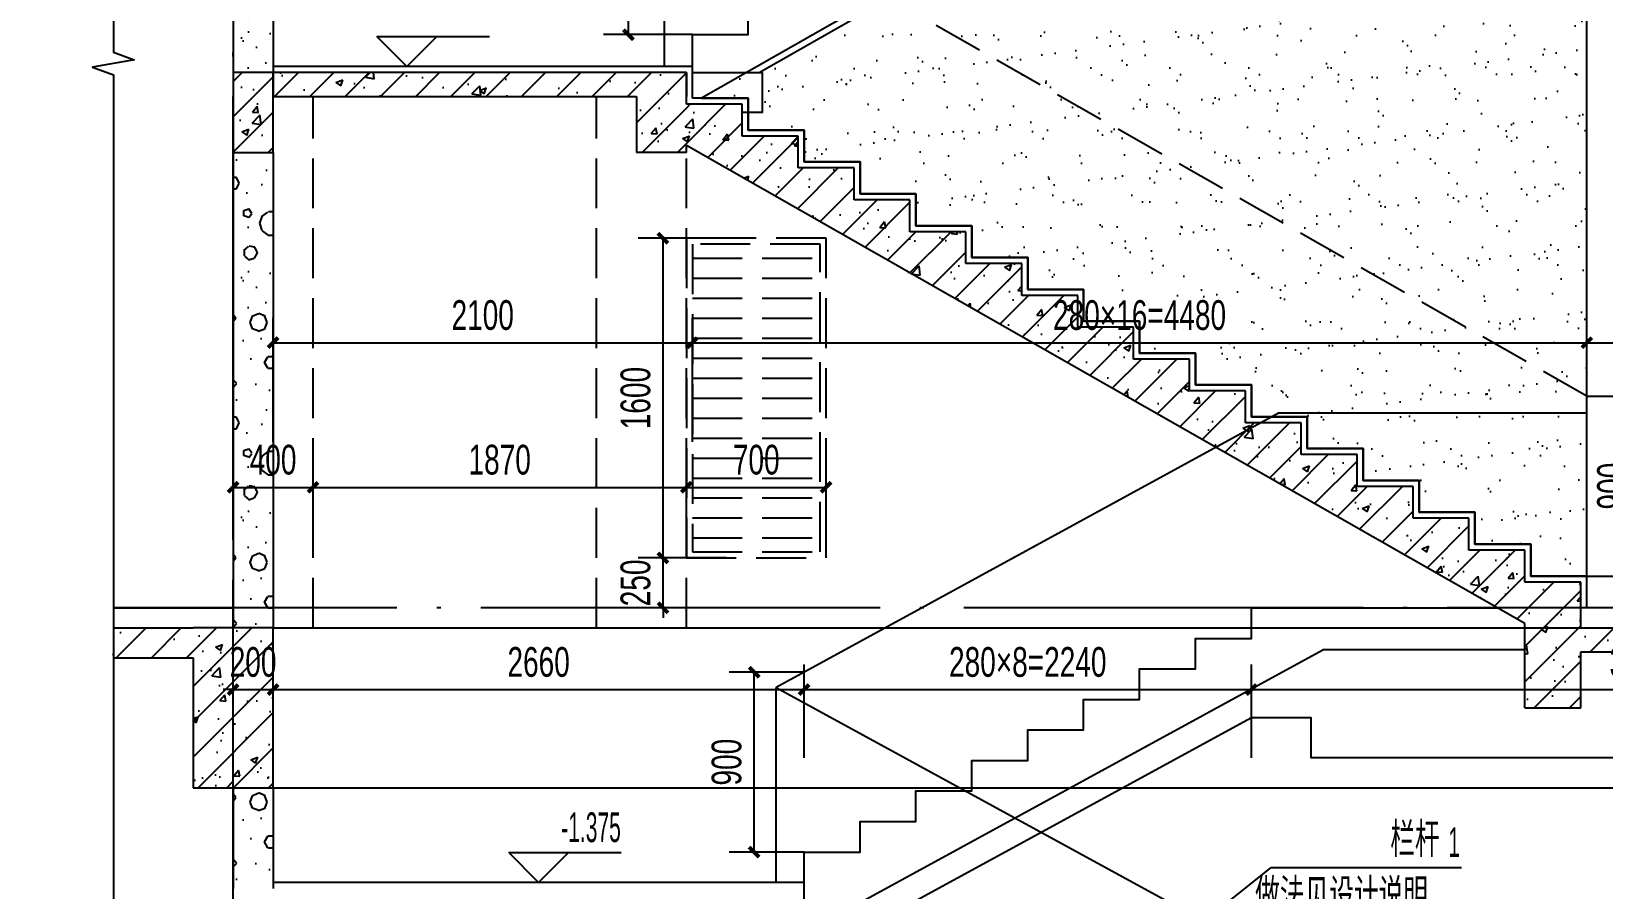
# Model space of a CAD drawing. Extents: x -26219 to 315419, y -160410 to -120810.
# Drawn here: x 19935 to 27804, y -148558 to -144267 of the extents above; entities that cross this region are included whole.
import ezdxf
from ezdxf.xclip import XClip

# ---------------------------------------------------------------- set-up
doc = ezdxf.new("R2010")
doc.units = 0
doc.header["$LTSCALE"] = 1000
doc.header["$MEASUREMENT"] = 0
doc.header["$XCLIPFRAME"] = 0
for name, pattern in [('104-14# 核心筒$2$DOTE', [2.42, 2, -0.2, 0.02, -0.2]), ('DASH', [0.35, 0.25, -0.1]), ('DOTE', [2.42, 2, -0.2, 0.02, -0.2])]:
    doc.linetypes.add(name, pattern=pattern)
for name, color, linetype in [('01-标注_尺寸', 124, 'Continuous'), ('01-标注_标高', 200, 'Continuous'), ('01-标注_符号', 200, 'Continuous'), ('02-TEXT_标注', 130, 'Continuous'), ('05-填充_天正', 26, 'Continuous'), ('104-14# 核心筒$2$A_AXIS-轴线', 36, '104-14# 核心筒$2$DOTE'), ('A-E_栏杆', 232, 'Continuous'), ('A-SUR_保温', 222, 'Continuous'), ('A-TECH_暖通', 6, 'Continuous'), ('A_AXIS-轴线', 36, 'Continuous'), ('A_STR-砌块墙', 121, 'Continuous'), ('A_STR-砼墙', 51, 'Continuous'), ('A_STR-砼柱', 51, 'Continuous'), ('S_E_A-E_楼梯', 4, 'Continuous'), ('S_SURFACE', 6, 'Continuous')]:
    doc.layers.add(name, color=color, linetype=linetype)
doc.styles.add('_TCH_DIM', font='ros.shx', dxfattribs={"width": 0.75, "bigfont": 'jd.shx'})
doc.styles.add('_TCH_DIM_T3', font='ros.shx', dxfattribs={"width": 0.705882, "bigfont": 'jd.shx'})
doc.dimstyles.new('_TCH_ARCH&&50', dxfattribs={"dimtxt": 148.75, "dimasz": 50, "dimexe": 125, "dimexo": 150, "dimgap": 63.125, "dimtad": 1, "dimdec": 0, "dimzin": 0, "dimdsep": 46, "dimtxsty": '_TCH_DIM_T3', "dimblk": 'ARCHTICK', "dimcen": 0.09, "dimclrt": 7, "dimazin": 2, "dimtfac": 1, "dimtdec": 0, "dimtix": 1, "dimtmove": 2, "dimatfit": 3, "dimfxl": 0, "dimtolj": 1, "dimtzin": 0, "dimarcsym": 0})
pattern_1 = [(45, (-281267.89, 202288.15), (-88.388348, 88.388348), []), (50, (-281267.9, 202288.15), (358.6301, -31.37607), [37.5, -412.5]), (355, (-281267.9, 202288.15), (-69.37567, 376.09607), [30, -330]), (100.4514, (-281238, 202285.54), (289.2547, 344.71977), [31.8701, -350.57106]), (46.1842, (-281267.9, 202388.15), (533.62052, -82.7595), [56.25, -618.75]), (96.6356, (-281223.4, 202381.26), (467.33135, 487.05894), [47.80514, -525.8565]), (351.1842, (-281267.9, 202388.15), (467.331, 487.0593), [45, -495]), (21, (-281217.9, 202363.15), (298.45353, -201.30945), [37.5, -412.5]), (326, (-281217.9, 202363.15), (121.65767, 362.57502), [30, -330]), (71.4514, (-281193.02, 202346.38), (420.11131, 161.26525), [31.8701, -350.57106]), (37.5, (-281267.89, 202288.15), (6.079928, 166.446927), [0, -326, 0, -335, 0, -331.25]), (7.5, (-281267.89, 202288.15), (131.53477, 197.205856), [0, -191, 0, -318.5, 0, -126.25]), (327.5, (-281379.39, 202288.15), (266.91122, -11.277436), [0, -125, 0, -390, 0, -517.5]), (317.5, (-281429.4, 202288.15), (291.59308, 50.05249), [0, -162.5, 0, -259, 0, -367.5])]
pattern_2 = [(0, (177, -183), (300, 600), [0, -600]), (0, (-174, -264), (300, 600), [0, -600]), (0, (21, -270), (300, 600), [0, -600]), (0, (234, -93), (300, 600), [0, -600]), (0, (-15, -300), (300, 600), [0, -600]), (0, (294, 285), (300, 600), [0, -600]), (0, (111, 237), (300, 600), [0, -600]), (0, (207, 162), (300, 600), [0, -600]), (0, (-282, 150), (300, 600), [0, -600]), (0, (12, 123), (300, 600), [0, -600]), (0, (-102, -30), (300, 600), [0, -600]), (0, (-96, -255), (300, 600), [0, -600]), (0, (129, -279), (300, 600), [0, -600]), (0, (294, -15), (300, 600), [0, -600]), (0, (-267, -108), (300, 600), [0, -600]), (0, (-216, -6), (300, 600), [0, -600]), (0, (18, -48), (300, 600), [0, -600]), (0, (-66, -135), (300, 600), [0, -600]), (0, (-114, 63), (300, 600), [0, -600]), (0, (-39, 288), (300, 600), [0, -600]), (0, (-243, -234), (300, 600), [0, -600]), (0, (87, 165), (300, 600), [0, -600]), (0, (-192, 174), (300, 600), [0, -600]), (0, (-240, 252), (300, 600), [0, -600]), (130.601294, (257.143, 97.143), (-1499.9999834, 1800.000008), [26.3416, -11037.111]), (18.43495, (214.29, 108.57), (1499.999994, 599.999996), [27.1052, -3767.628]), (90, (214.3, 82.86), (300, 600), [25.7143, -1174.2857]), (161.56505, (240, 74.29), (-1500.00001, 599.999955), [27.1052, -3767.628]), (53.1301, (240, 74.29), (300, 600), [28.5714, -2971.4285]), (135, (262.86, -231.43), (-300.00004, 599.99996), [24.2437, -1672.8126]), (45, (228.57, -231.43), (300, 600), [24.2437, -1672.8126]), (135, (245.71, -248.57), (-300.00004, 599.99996), [24.2437, -1672.8126]), (45, (245.71, -248.57), (300, 600), [24.2437, -1672.8126]), (116.56505, (-25.7, 171.43), (-5e-05, 1200), [31.9438, -638.8765]), (180, (-40, 200), (-300, 600), [34.2857, -565.7142]), (63.43495, (-88.57, 171.43), (3e-06, 1200), [31.9438, -638.8765]), (116.56505, (-74.3, 142.86), (-5e-05, 1200), [31.9438, -638.8765]), (0, (-74.3, 142.86), (300, 600), [34.2857, -565.7142]), (63.43495, (-40, 142.86), (3e-06, 1200), [31.9438, -638.8765]), (107.102728, (200, -31.429), (-899.9999656, 3000.000005), [38.8613, -16282.9025]), (143.972626, (188.57, 5.714), (-5699.999928, 4199.999995), [38.8613, -8122.02]), (180, (157.14, 28.6), (-300, 600), [37.1429, -562.857]), (36.027373, (88.57, 5.714), (5699.999958, 4199.999955), [38.8613, -8122.02]), (71.56505, (77.14, -28.57), (900.000005, 2999.999995), [36.1403, -3758.5928]), (107.102728, (88.571, -65.714), (-899.9999656, 3000.000005), [38.8613, -16282.9025]), (143.972626, (120, -88.57), (-5699.999928, 4199.999995), [38.8613, -8122.02]), (0, (120, -88.6), (300, 600), [37.1429, -562.857]), (36.027373, (157.143, -88.57), (5699.999958, 4199.999955), [38.8613, -8122.02]), (71.56505, (188.57, -65.71), (900.000005, 2999.999995), [36.1403, -3758.5928]), (150.25512, (205.714, 248.57), (-900.000002, 599.999993), [23.035, -4814.3196]), (90, (185.7, 237.14), (300, 600), [22.8571, -1177.1427]), (29.74488, (185.714, 237.14), (900, 599.999997), [23.035, -4814.3196]), (116.56505, (65.7, -177.14), (-5e-05, 1200), [31.9438, -638.8765]), (168.690067, (51.43, -148.57), (-2700.000002, 599.999985), [29.1373, -6089.6855]), (41.185925, (0, -162.857), (7499.9999546, 6599.9999423), [30.3718, -12725.802]), (90, (0, -191.43), (300, 600), [28.5714, -1171.4285]), (138.814074, (22.857, -211.429), (-7499.9998667, 6600.000042), [30.3718, -12725.802]), (16.699244, (22.857, -211.429), (9899.9999255, 2999.9999686), [29.8295, -12498.5375]), (60.945396, (51.43, -202.857), (299.999999, 599.9999947), [29.416, -12325.3395]), (109.983106, (-185.714, 74.286), (-1500.0000056, 4199.999989), [33.442, -14012.1975]), (155.556045, (-197.143, 105.714), (-3900.000015, 1799.9999626), [34.523, -14465.1315]), (24.443955, (-260, 105.714), (3900.000002, 1799.9999913), [34.523, -14465.1315]), (70.016893, (-271.429, 74.286), (1500.0000045, 4199.9999896), [33.442, -14012.1975]), (109.983106, (-260, 42.857), (-1500.0000056, 4199.999989), [33.442, -14012.1975]), (160.016893, (-228.57, 31.43), (-1500.000001, 599.999973), [33.442, -6989.3775]), (19.983107, (-228.57, 31.43), (1499.999992, 599.999999), [33.442, -6989.3775]), (70.016893, (-197.143, 42.857), (1500.0000045, 4199.9999896), [33.442, -14012.1975]), (122.005383, (37.14, 20), (-300.00004, 599.99997), [26.9542, -5633.434]), (18.43495, (-2.86, 34.29), (1499.999994, 599.999996), [27.1052, -3767.628]), (90, (-2.86, 8.57), (300, 600), [25.7143, -1174.2857]), (161.56505, (22.86, 0), (-1500.00001, 599.999955), [27.1052, -3767.628]), (54.462322, (22.857, 0), (2099.999997, 2999.9999955), [24.578, -10298.2115]), (116.56505, (-137.14, -125.7), (-5e-05, 1200), [31.9438, -638.8765]), (180, (-151.4, -97.14), (-300, 600), [31.4286, -568.5714]), (59.036243, (-200, -125.714), (300.000001, 599.999997), [33.3197, -6963.822]), (120.963756, (-182.857, -154.286), (-300.000041, 599.999972), [33.3197, -6963.822]), (0, (-182.86, -154.3), (300, 600), [31.4286, -568.5714]), (63.43495, (-151.43, -154.3), (3e-06, 1200), [31.9438, -638.8765])]
pattern_3 = [(45, (0, 0), (-88.38835, 88.38835), []), (50, (0, 0), (358.6301, -31.37607), [37.5, -412.5]), (355, (0, 0), (-69.3757, 376.0961), [30, -330]), (100.4514, (29.9, -2.6), (289.2547, 344.7198), [31.8701, -350.5711]), (46.1842, (0, 100), (533.6205, -82.7595), [56.25, -618.75]), (96.6356, (44.47, 93.1), (467.3314, 487.059), [47.8051, -525.8565]), (351.1842, (0, 100), (467.331, 487.0593), [45, -495]), (21, (50, 75), (298.4535, -201.30945), [37.5, -412.5]), (326, (50, 75), (121.6577, 362.575), [30, -330]), (71.4514, (74.87, 58.22), (420.1113, 161.26525), [31.8701, -350.5711]), (37.5, (0, 0), (6.07993, 166.44693), [0, -326, 0, -335, 0, -331.25]), (7.5, (0, 0), (131.53477, 197.20586), [0, -191, 0, -318.5, 0, -126.25]), (327.5, (-111.5, 0), (266.91122, -11.27744), [0, -125, 0, -390, 0, -517.5]), (317.5, (-161.5, 0), (291.5931, 50.0525), [0, -162.5, 0, -259, 0, -367.5])]

# ---------------------------------------------------------------- blocks, each defined once
blk = doc.blocks.new('104-14# 核心筒')
at = {"layer": '104-14# 核心筒$2$A_AXIS-轴线'}
for p, q in [((-9370.1, 194900), (120259.9, 194900)), ((-9370.1, 105800), (120259.9, 105800))]:
    blk.add_line(p, q, dxfattribs=at)
blk = doc.blocks.new('djfslajdfi')
at = {"layer": '05-填充_天正', "linetype": 'DASH'}
for p, q in [((30, 1500), (670, 1500)), ((30, 1400), (670, 1400)), ((30, 1300), (670, 1300)), ((30, 1200), (670, 1200)), ((30, 1100), (670, 1100)), ((30, 1000), (670, 1000)), ((30, 900), (670, 900)), ((30, 800), (670, 800)), ((30, 700), (670, 700)), ((30, 600), (670, 600)), ((30, 500), (670, 500)), ((30, 400), (670, 400)), ((30, 300), (670, 300)), ((30, 200), (670, 200)), ((30, 100), (670, 100))]:
    blk.add_line(p, q, dxfattribs=at)
blk.add_lwpolyline([(670, 1570), (30, 1570), (30, 30), (670, 30)], close=True, dxfattribs=at)
at = {"layer": 'A-TECH_暖通', "linetype": 'DASH'}
blk.add_lwpolyline([(700, 1600), (0, 1600), (0, 0), (700, 0)], close=True, dxfattribs=at)
blk = doc.blocks.new('_ArchTick')
at = {"color": 0, "linetype": 'ByBlock', "const_width": 0.4}
blk.add_lwpolyline([(-0.5, -0.5), (0.5, 0.5)], dxfattribs=at)
blk = doc.blocks.new('*D337')
at = {"layer": '01-标注_尺寸', "color": 0, "lineweight": -2, "transparency": 16777216}
for p, q in [((27724.9, -146321.1), (27724.9, -145700.4)), ((29944.9, -146321.1), (29944.9, -145700.4)), ((27724.9, -145825.4), (29944.9, -145825.4))]:
    blk.add_line(p, q, dxfattribs=at)
at = {"layer": 'Defpoints', "color": 0, "transparency": 16777216}
for p in [(29944.9, -145825.4), (27724.9, -146471.1), (29944.9, -146471.1)]:
    blk.add_point(p, dxfattribs=at)
at = {"layer": '01-标注_尺寸', "color": 0, "lineweight": -2, "transparency": 16777216, "xscale": 50, "yscale": 50, "zscale": 50, "rotation": 180}
blk.add_blockref('_ArchTick', (27724.9, -145825.4), dxfattribs=at)
at = {"layer": '01-标注_尺寸', "color": 0, "lineweight": -2, "transparency": 16777216, "xscale": 50, "yscale": 50, "zscale": 50}
blk.add_blockref('_ArchTick', (29944.9, -145825.4), dxfattribs=at)
at = {"layer": '01-标注_尺寸', "color": 7, "transparency": 16777216, "insert": (28834.9, -145687.9), "char_height": 148.75, "attachment_point": 5, "style": '_TCH_DIM_T3'}
blk.add_mtext('\\A1;2220', dxfattribs=at)
blk = doc.blocks.new('*D338')
at = {"layer": '01-标注_尺寸', "color": 0, "lineweight": -2, "transparency": 16777216}
for p, q in [((23244.9, -146321.1), (23244.9, -145700.4)), ((27724.9, -146321.1), (27724.9, -145700.4)), ((23244.9, -145825.4), (27724.9, -145825.4))]:
    blk.add_line(p, q, dxfattribs=at)
at = {"layer": 'Defpoints', "color": 0, "transparency": 16777216}
for p in [(27724.9, -145825.4), (23244.9, -146471.1), (27724.9, -146471.1)]:
    blk.add_point(p, dxfattribs=at)
at = {"layer": '01-标注_尺寸', "color": 0, "lineweight": -2, "transparency": 16777216, "xscale": 50, "yscale": 50, "zscale": 50, "rotation": 180}
blk.add_blockref('_ArchTick', (23244.9, -145825.4), dxfattribs=at)
at = {"layer": '01-标注_尺寸', "color": 0, "lineweight": -2, "transparency": 16777216, "xscale": 50, "yscale": 50, "zscale": 50}
blk.add_blockref('_ArchTick', (27724.9, -145825.4), dxfattribs=at)
at = {"layer": '01-标注_尺寸', "color": 7, "transparency": 16777216, "insert": (25484.9, -145687.9), "char_height": 148.75, "attachment_point": 5, "style": '_TCH_DIM_T3'}
blk.add_mtext('\\A1;280×16=4480', dxfattribs=at)
blk = doc.blocks.new('*D339')
at = {"layer": '01-标注_尺寸', "color": 0, "lineweight": -2, "transparency": 16777216}
for p, q in [((21144.9, -146321.1), (21144.9, -145700.4)), ((23244.9, -146321.1), (23244.9, -145700.4)), ((21144.9, -145825.4), (23244.9, -145825.4))]:
    blk.add_line(p, q, dxfattribs=at)
at = {"layer": 'Defpoints', "color": 0, "transparency": 16777216}
for p in [(23244.9, -145825.4), (21144.9, -146471.1), (23244.9, -146471.1)]:
    blk.add_point(p, dxfattribs=at)
at = {"layer": '01-标注_尺寸', "color": 0, "lineweight": -2, "transparency": 16777216, "xscale": 50, "yscale": 50, "zscale": 50, "rotation": 180}
blk.add_blockref('_ArchTick', (21144.9, -145825.4), dxfattribs=at)
at = {"layer": '01-标注_尺寸', "color": 0, "lineweight": -2, "transparency": 16777216, "xscale": 50, "yscale": 50, "zscale": 50}
blk.add_blockref('_ArchTick', (23244.9, -145825.4), dxfattribs=at)
at = {"layer": '01-标注_尺寸', "color": 7, "transparency": 16777216, "insert": (22194.9, -145687.9), "char_height": 148.75, "attachment_point": 5, "style": '_TCH_DIM_T3'}
blk.add_mtext('\\A1;2100', dxfattribs=at)
blk = doc.blocks.new('*D476')
at = {"layer": '01-标注_尺寸', "color": 0, "lineweight": -2, "transparency": 16777216}
for p, q in [((20944.9, -147902.6), (20944.9, -147436.8)), ((21144.9, -147902.6), (21144.9, -147436.8)), ((20944.9, -147561.8), (20894.9, -147561.8)), ((20944.9, -147561.8), (21144.9, -147561.8)), ((21144.9, -147561.8), (21194.9, -147561.8))]:
    blk.add_line(p, q, dxfattribs=at)
at = {"layer": 'Defpoints', "color": 0, "transparency": 16777216}
for p in [(21144.9, -147561.8), (20944.9, -148052.6), (21144.9, -148052.6)]:
    blk.add_point(p, dxfattribs=at)
at = {"layer": '01-标注_尺寸', "color": 0, "lineweight": -2, "transparency": 16777216, "xscale": 50, "yscale": 50, "zscale": 50}
blk.add_blockref('_ArchTick', (20944.9, -147561.8), dxfattribs=at)
at = {"layer": '01-标注_尺寸', "color": 0, "lineweight": -2, "transparency": 16777216, "xscale": 50, "yscale": 50, "zscale": 50, "rotation": 180}
blk.add_blockref('_ArchTick', (21144.9, -147561.8), dxfattribs=at)
at = {"layer": '01-标注_尺寸', "color": 7, "transparency": 16777216, "insert": (21044.9, -147424.3), "char_height": 148.75, "attachment_point": 5, "style": '_TCH_DIM_T3'}
blk.add_mtext('\\A1;200', dxfattribs=at)
blk = doc.blocks.new('*D477')
at = {"layer": '01-标注_尺寸', "color": 0, "lineweight": -2, "transparency": 16777216}
for p, q in [((21144.9, -147902.6), (21144.9, -147436.8)), ((23804.9, -147902.6), (23804.9, -147436.8)), ((21144.9, -147561.8), (23804.9, -147561.8))]:
    blk.add_line(p, q, dxfattribs=at)
at = {"layer": 'Defpoints', "color": 0, "transparency": 16777216}
for p in [(23804.9, -147561.8), (21144.9, -148052.6), (23804.9, -148052.6)]:
    blk.add_point(p, dxfattribs=at)
at = {"layer": '01-标注_尺寸', "color": 0, "lineweight": -2, "transparency": 16777216, "xscale": 50, "yscale": 50, "zscale": 50, "rotation": 180}
blk.add_blockref('_ArchTick', (21144.9, -147561.8), dxfattribs=at)
at = {"layer": '01-标注_尺寸', "color": 0, "lineweight": -2, "transparency": 16777216, "xscale": 50, "yscale": 50, "zscale": 50}
blk.add_blockref('_ArchTick', (23804.9, -147561.8), dxfattribs=at)
at = {"layer": '01-标注_尺寸', "color": 7, "transparency": 16777216, "insert": (22474.9, -147424.3), "char_height": 148.75, "attachment_point": 5, "style": '_TCH_DIM_T3'}
blk.add_mtext('\\A1;2660', dxfattribs=at)
blk = doc.blocks.new('*D478')
at = {"layer": '01-标注_尺寸', "color": 0, "lineweight": -2, "transparency": 16777216}
for p, q in [((23804.9, -147902.6), (23804.9, -147436.8)), ((26044.9, -147902.6), (26044.9, -147436.8)), ((23804.9, -147561.8), (26044.9, -147561.8))]:
    blk.add_line(p, q, dxfattribs=at)
at = {"layer": 'Defpoints', "color": 0, "transparency": 16777216}
for p in [(26044.9, -147561.8), (23804.9, -148052.6), (26044.9, -148052.6)]:
    blk.add_point(p, dxfattribs=at)
at = {"layer": '01-标注_尺寸', "color": 0, "lineweight": -2, "transparency": 16777216, "xscale": 50, "yscale": 50, "zscale": 50, "rotation": 180}
blk.add_blockref('_ArchTick', (23804.9, -147561.8), dxfattribs=at)
at = {"layer": '01-标注_尺寸', "color": 0, "lineweight": -2, "transparency": 16777216, "xscale": 50, "yscale": 50, "zscale": 50}
blk.add_blockref('_ArchTick', (26044.9, -147561.8), dxfattribs=at)
at = {"layer": '01-标注_尺寸', "color": 7, "transparency": 16777216, "insert": (24924.9, -147424.3), "char_height": 148.75, "attachment_point": 5, "style": '_TCH_DIM_T3'}
blk.add_mtext('\\A1;280×8=2240', dxfattribs=at)
blk = doc.blocks.new('*D479')
at = {"layer": '01-标注_尺寸', "color": 0, "lineweight": -2, "transparency": 16777216}
for p, q in [((26044.9, -147902.6), (26044.9, -147436.8)), ((29944.9, -147902.6), (29944.9, -147436.8)), ((26044.9, -147561.8), (29944.9, -147561.8))]:
    blk.add_line(p, q, dxfattribs=at)
at = {"layer": 'Defpoints', "color": 0, "transparency": 16777216}
for p in [(29944.9, -147561.8), (26044.9, -148052.6), (29944.9, -148052.6)]:
    blk.add_point(p, dxfattribs=at)
at = {"layer": '01-标注_尺寸', "color": 0, "lineweight": -2, "transparency": 16777216, "xscale": 50, "yscale": 50, "zscale": 50, "rotation": 180}
blk.add_blockref('_ArchTick', (26044.9, -147561.8), dxfattribs=at)
at = {"layer": '01-标注_尺寸', "color": 0, "lineweight": -2, "transparency": 16777216, "xscale": 50, "yscale": 50, "zscale": 50}
blk.add_blockref('_ArchTick', (29944.9, -147561.8), dxfattribs=at)
at = {"layer": '01-标注_尺寸', "color": 7, "transparency": 16777216, "insert": (27994.9, -147424.3), "char_height": 148.75, "attachment_point": 5, "style": '_TCH_DIM_T3'}
blk.add_mtext('\\A1;3900', dxfattribs=at)
blk = doc.blocks.new('*D906')
at = {"layer": '01-标注_尺寸', "color": 0, "lineweight": -2, "transparency": 16777216}
for p, q in [((23244.9, -143383.2), (22799.7, -143383.2)), ((22924.7, -144283.2), (22924.7, -143383.2)), ((23244.9, -144283.2), (22799.7, -144283.2))]:
    blk.add_line(p, q, dxfattribs=at)
at = {"layer": 'Defpoints', "color": 0, "transparency": 16777216}
for p in [(22924.7, -143383.2), (23394.9, -143383.2), (23394.9, -144283.2)]:
    blk.add_point(p, dxfattribs=at)
at = {"layer": '01-标注_尺寸', "color": 0, "lineweight": -2, "transparency": 16777216, "xscale": 50, "yscale": 50, "zscale": 50}
for p, rotation in [((22924.7, -143383.2), 90), ((22924.7, -144283.2), 270)]:
    blk.add_blockref('_ArchTick', p, dxfattribs=dict(at, rotation=rotation))
at = {"layer": '01-标注_尺寸', "color": 7, "transparency": 16777216, "insert": (22787.2, -143833.2), "char_height": 148.75, "attachment_point": 5, "rotation": 90, "style": '_TCH_DIM_T3'}
blk.add_mtext('\\A1;900', dxfattribs=at)
blk = doc.blocks.new('*D908')
at = {"layer": '01-标注_尺寸', "color": 0, "lineweight": -2, "transparency": 16777216}
for p, q in [((27724.9, -146093.2), (28114.5, -146093.2)), ((27989.5, -146993.2), (27989.5, -146093.2)), ((27724.9, -146993.2), (28114.5, -146993.2))]:
    blk.add_line(p, q, dxfattribs=at)
at = {"layer": 'Defpoints', "color": 0, "transparency": 16777216}
for p in [(27574.9, -146093.2), (27989.5, -146093.2), (27574.9, -146993.2)]:
    blk.add_point(p, dxfattribs=at)
at = {"layer": '01-标注_尺寸', "color": 0, "lineweight": -2, "transparency": 16777216, "xscale": 50, "yscale": 50, "zscale": 50}
for p, rotation in [((27989.5, -146093.2), 90), ((27989.5, -146993.2), 270)]:
    blk.add_blockref('_ArchTick', p, dxfattribs=dict(at, rotation=rotation))
at = {"layer": '01-标注_尺寸', "color": 7, "transparency": 16777216, "insert": (27852, -146543.2), "char_height": 148.75, "attachment_point": 5, "rotation": 90, "style": '_TCH_DIM_T3'}
blk.add_mtext('\\A1;900', dxfattribs=at)
blk = doc.blocks.new('*D910')
at = {"layer": '01-标注_尺寸', "color": 0, "lineweight": -2, "transparency": 16777216}
for p, q in [((23804.9, -147474.8), (23429.3, -147474.8)), ((23554.3, -148374.8), (23554.3, -147474.8)), ((23804.9, -148374.8), (23429.3, -148374.8))]:
    blk.add_line(p, q, dxfattribs=at)
at = {"layer": 'Defpoints', "color": 0, "transparency": 16777216}
for p in [(23554.3, -147474.8), (23954.9, -147474.8), (23954.9, -148374.8)]:
    blk.add_point(p, dxfattribs=at)
at = {"layer": '01-标注_尺寸', "color": 0, "lineweight": -2, "transparency": 16777216, "xscale": 50, "yscale": 50, "zscale": 50}
for p, rotation in [((23554.3, -147474.8), 90), ((23554.3, -148374.8), 270)]:
    blk.add_blockref('_ArchTick', p, dxfattribs=dict(at, rotation=rotation))
at = {"layer": '01-标注_尺寸', "color": 7, "transparency": 16777216, "insert": (23416.8, -147924.8), "char_height": 148.75, "attachment_point": 5, "rotation": 90, "style": '_TCH_DIM_T3'}
blk.add_mtext('\\A1;900', dxfattribs=at)
blk = doc.blocks.new('*D1327')
at = {"layer": '01-标注_尺寸', "color": 0, "lineweight": -2, "transparency": 16777216}
for p, q in [((20944.9, -146811.2), (20944.9, -146424.3)), ((21344.9, -146811.2), (21344.9, -146424.3)), ((20944.9, -146549.3), (21344.9, -146549.3))]:
    blk.add_line(p, q, dxfattribs=at)
at = {"layer": 'Defpoints', "color": 0, "transparency": 16777216}
for p in [(21344.9, -146549.3), (20944.9, -146961.2), (21344.9, -146961.2)]:
    blk.add_point(p, dxfattribs=at)
at = {"layer": '01-标注_尺寸', "color": 0, "lineweight": -2, "transparency": 16777216, "xscale": 50, "yscale": 50, "zscale": 50, "rotation": 180}
blk.add_blockref('_ArchTick', (20944.9, -146549.3), dxfattribs=at)
at = {"layer": '01-标注_尺寸', "color": 0, "lineweight": -2, "transparency": 16777216, "xscale": 50, "yscale": 50, "zscale": 50}
blk.add_blockref('_ArchTick', (21344.9, -146549.3), dxfattribs=at)
at = {"layer": '01-标注_尺寸', "color": 7, "transparency": 16777216, "insert": (21144.9, -146411.8), "char_height": 148.75, "attachment_point": 5, "style": '_TCH_DIM_T3'}
blk.add_mtext('\\A1;400', dxfattribs=at)
blk = doc.blocks.new('*D1328')
at = {"layer": '01-标注_尺寸', "color": 0, "lineweight": -2, "transparency": 16777216}
for p, q in [((21344.9, -146811.2), (21344.9, -146424.3)), ((23214.9, -146811.2), (23214.9, -146424.3)), ((21344.9, -146549.3), (23214.9, -146549.3))]:
    blk.add_line(p, q, dxfattribs=at)
at = {"layer": 'Defpoints', "color": 0, "transparency": 16777216}
for p in [(23214.9, -146549.3), (21344.9, -146961.2), (23214.9, -146961.2)]:
    blk.add_point(p, dxfattribs=at)
at = {"layer": '01-标注_尺寸', "color": 0, "lineweight": -2, "transparency": 16777216, "xscale": 50, "yscale": 50, "zscale": 50, "rotation": 180}
blk.add_blockref('_ArchTick', (21344.9, -146549.3), dxfattribs=at)
at = {"layer": '01-标注_尺寸', "color": 0, "lineweight": -2, "transparency": 16777216, "xscale": 50, "yscale": 50, "zscale": 50}
blk.add_blockref('_ArchTick', (23214.9, -146549.3), dxfattribs=at)
at = {"layer": '01-标注_尺寸', "color": 7, "transparency": 16777216, "insert": (22279.9, -146411.8), "char_height": 148.75, "attachment_point": 5, "style": '_TCH_DIM_T3'}
blk.add_mtext('\\A1;1870', dxfattribs=at)
blk = doc.blocks.new('*D1329')
at = {"layer": '01-标注_尺寸', "color": 0, "lineweight": -2, "transparency": 16777216}
for p, q in [((23214.9, -146811.2), (23214.9, -146424.3)), ((23914.9, -146811.2), (23914.9, -146424.3)), ((23214.9, -146549.3), (23914.9, -146549.3))]:
    blk.add_line(p, q, dxfattribs=at)
at = {"layer": 'Defpoints', "color": 0, "transparency": 16777216}
for p in [(23914.9, -146549.3), (23214.9, -146961.2), (23914.9, -146961.2)]:
    blk.add_point(p, dxfattribs=at)
at = {"layer": '01-标注_尺寸', "color": 0, "lineweight": -2, "transparency": 16777216, "xscale": 50, "yscale": 50, "zscale": 50, "rotation": 180}
blk.add_blockref('_ArchTick', (23214.9, -146549.3), dxfattribs=at)
at = {"layer": '01-标注_尺寸', "color": 0, "lineweight": -2, "transparency": 16777216, "xscale": 50, "yscale": 50, "zscale": 50}
blk.add_blockref('_ArchTick', (23914.9, -146549.3), dxfattribs=at)
at = {"layer": '01-标注_尺寸', "color": 7, "transparency": 16777216, "insert": (23564.9, -146411.8), "char_height": 148.75, "attachment_point": 5, "style": '_TCH_DIM_T3'}
blk.add_mtext('\\A1;700', dxfattribs=at)
blk = doc.blocks.new('*D1729')
at = {"layer": '01-标注_尺寸', "color": 0, "lineweight": -2, "transparency": 16777216}
for p, q in [((23414.9, -145302.6), (22973.1, -145302.6)), ((23098.1, -146902.6), (23098.1, -145302.6)), ((23414.9, -146902.6), (22973.1, -146902.6))]:
    blk.add_line(p, q, dxfattribs=at)
at = {"layer": 'Defpoints', "color": 0, "transparency": 16777216}
for p in [(23098.1, -145302.6), (23564.9, -145302.6), (23564.9, -146902.6)]:
    blk.add_point(p, dxfattribs=at)
at = {"layer": '01-标注_尺寸', "color": 0, "lineweight": -2, "transparency": 16777216, "xscale": 50, "yscale": 50, "zscale": 50}
for p, rotation in [((23098.1, -145302.6), 90), ((23098.1, -146902.6), 270)]:
    blk.add_blockref('_ArchTick', p, dxfattribs=dict(at, rotation=rotation))
at = {"layer": '01-标注_尺寸', "color": 7, "transparency": 16777216, "insert": (22960.6, -146102.6), "char_height": 148.75, "attachment_point": 5, "rotation": 90, "style": '_TCH_DIM_T3'}
blk.add_mtext('\\A1;1600', dxfattribs=at)
blk = doc.blocks.new('*D1730')
at = {"layer": '01-标注_尺寸', "color": 0, "lineweight": -2, "transparency": 16777216}
for p, q in [((23414.9, -146902.6), (22973.1, -146902.6)), ((23098.1, -146902.6), (23098.1, -146852.6)), ((23098.1, -147152.6), (23098.1, -146902.6)), ((23414.9, -147152.6), (22973.1, -147152.6)), ((23098.1, -147152.6), (23098.1, -147202.6))]:
    blk.add_line(p, q, dxfattribs=at)
at = {"layer": 'Defpoints', "color": 0, "transparency": 16777216}
for p in [(23098.1, -146902.6), (23564.9, -146902.6), (23564.9, -147152.6)]:
    blk.add_point(p, dxfattribs=at)
at = {"layer": '01-标注_尺寸', "color": 0, "lineweight": -2, "transparency": 16777216, "xscale": 50, "yscale": 50, "zscale": 50}
for p, rotation in [((23098.1, -146902.6), 270), ((23098.1, -147152.6), 90)]:
    blk.add_blockref('_ArchTick', p, dxfattribs=dict(at, rotation=rotation))
at = {"layer": '01-标注_尺寸', "color": 7, "transparency": 16777216, "insert": (22960.6, -147027.6), "char_height": 148.75, "attachment_point": 5, "rotation": 90, "style": '_TCH_DIM_T3'}
blk.add_mtext('\\A1;250', dxfattribs=at)

msp = doc.modelspace()

# ---------------------------------------------------------------- hatches: boundary and pattern name
at = {"layer": '05-填充_天正'}
h = msp.add_hatch(dxfattribs=at)
h.set_pattern_fill('AR-SAND', color=256, scale=100, style=0)
h.set_pattern_definition([(37.5, (-197109.97, 37477.96), (-8.00016, 244.70662), [0, -193.04, 0, -215.9, 0, -206.375]), (7.5, (-197109.97, 37477.96), (224.76164, 358.41255), [0, -104.14, 0, -173.99, 0, -66.675]), (327.5, (-197266.18, 37477.96), (395.49619, 0.7186), [0, -63.5, 0, -228.6, 0, -298.45]), (317.5, (-197266.18, 37477.96), (381.77823, 111.46466), [0, -31.75, 0, -149.86, 0, -171.45])])
h.paths.add_polyline_path([(27724.9, -142272.6), (27444.9, -142272.6), (27444.9, -142552.6), (27194.9, -142552.6), (27194.9, -142380), (23290.1, -144602), (23524.9, -144602), (23524.9, -144761.4), (23804.9, -144761.4), (23804.9, -144920.8), (24084.9, -144920.8), (24084.9, -145080.2), (24364.9, -145080.2), (24364.9, -145239.6), (24644.9, -145239.6), (24644.9, -145399.1), (24924.9, -145399.1), (24924.9, -145558.5), (25204.9, -145558.5), (25204.9, -145717.9), (25484.9, -145717.9), (25484.9, -145877.3), (25764.9, -145877.3), (25764.9, -146036.7), (26044.9, -146036.7), (26044.9, -146196.1), (26324.9, -146196.1), (26324.9, -146355.5), (26604.9, -146355.5), (26604.9, -146514.9), (26884.9, -146514.9), (26884.9, -146674.3), (27164.9, -146674.3), (27164.9, -146833.8), (27444.9, -146833.8), (27444.9, -146993.2), (27724.9, -146993.2)])
h = msp.add_hatch(dxfattribs=at)
h.set_pattern_fill('加气混凝土', color=256, scale=50, style=0)
h.set_pattern_definition(pattern_2)
h.paths.add_polyline_path([(20944.9, -144472.6), (21144.9, -144472.6), (21144.9, -142952.6), (20944.9, -142952.6)])
h = msp.add_hatch(dxfattribs=at)
h.set_pattern_fill('钢筋混凝土', color=256, scale=50, style=0)
h.set_pattern_definition(pattern_3)
h.paths.add_polyline_path([(21144.9, -144872.6), (21144.9, -144472.6), (20944.9, -144472.6), (20944.9, -144872.6)])
h = msp.add_hatch(dxfattribs=at)
h.set_pattern_fill('钢筋混凝土', color=256, scale=50, style=0)
h.set_pattern_definition(pattern_1)
h.paths.add_polyline_path([(23214.9, -144472.6), (21144.9, -144472.6), (21144.9, -144592.6), (22964.9, -144592.6), (22964.9, -144872.6), (23214.9, -144872.6)])
h = msp.add_hatch(dxfattribs=at)
h.set_pattern_fill('钢筋混凝土', color=256, scale=50, style=0)
h.set_pattern_definition(pattern_1)
h.paths.add_polyline_path([(27694.9, -147252.6), (27694.9, -147023.2), (27414.9, -147023.2), (27414.9, -146863.8), (27134.9, -146863.8), (27134.9, -146704.3), (26854.9, -146704.3), (26854.9, -146544.9), (26574.9, -146544.9), (26574.9, -146385.5), (26294.9, -146385.5), (26294.9, -146226.1), (26014.9, -146226.1), (26014.9, -146066.7), (25734.9, -146066.7), (25734.9, -145907.3), (25454.9, -145907.3), (25454.9, -145747.9), (25174.9, -145747.9), (25174.9, -145588.5), (24894.9, -145588.5), (24894.9, -145429.1), (24614.9, -145429.1), (24614.9, -145269.6), (24334.9, -145269.6), (24334.9, -145110.2), (24054.9, -145110.2), (24054.9, -144950.8), (23774.9, -144950.8), (23774.9, -144791.4), (23494.9, -144791.4), (23494.9, -144632), (23214.9, -144632), (23214.9, -144839.1), (27414.9, -147230.3), (27414.9, -147252.6)])
h = msp.add_hatch(dxfattribs=at)
h.set_pattern_fill('加气混凝土', color=256, scale=50, style=0)
h.set_pattern_definition(pattern_2)
h.paths.add_polyline_path([(20944.9, -147252.6), (21144.9, -147252.6), (21144.9, -144872.6), (20944.9, -144872.6)])
h = msp.add_hatch(dxfattribs=at)
h.set_pattern_fill('钢筋混凝土', color=256, scale=50, style=0)
h.set_pattern_definition(pattern_3)
h.paths.add_polyline_path([(20744.9, -147402.6), (20744.9, -147252.6), (20344.9, -147252.6), (20344.9, -147402.6)])
h = msp.add_hatch(dxfattribs=at)
h.set_pattern_fill('钢筋混凝土', color=256, scale=50, style=0)
h.set_pattern_definition(pattern_3)
h.paths.add_polyline_path([(21144.9, -148052.6), (21144.9, -147252.6), (20744.9, -147252.6), (20744.9, -148052.6)])
h = msp.add_hatch(dxfattribs=at)
h.set_pattern_fill('钢筋混凝土', color=256, scale=50, style=0)
h.set_pattern_definition(pattern_1)
h.paths.add_polyline_path([(29744.9, -147372.6), (29744.9, -147252.6), (27414.9, -147252.6), (27414.9, -147652.6), (27694.9, -147652.6), (27694.9, -147372.6)])
h = msp.add_hatch(dxfattribs=at)
h.set_pattern_fill('加气混凝土', color=256, scale=50, style=0)
h.set_pattern_definition(pattern_2)
h.paths.add_polyline_path([(20944.9, -148557.6), (21144.9, -148557.6), (21144.9, -148052.6), (20944.9, -148052.6)])

# ---------------------------------------------------------------- linework, layer by layer
at = {"layer": '01-标注_标高'}
for p, q in [((21815.4, -144442.6), (21665.4, -144292.6)), ((21665.4, -144292.6), (22229.7, -144292.6)), ((21815.4, -144442.6), (21965.4, -144292.6)), ((22474.9, -148527.6), (22324.9, -148377.6)), ((22324.9, -148377.6), (22889.2, -148377.6)), ((22474.9, -148527.6), (22624.9, -148377.6))]:
    msp.add_line(p, q, dxfattribs=at)
at = {"layer": '01-标注_符号'}
for p, q in [((25807.9, -148720.5), (26144.2, -148452.3)), ((26144.2, -148452.3), (27097, -148452.3))]:
    msp.add_line(p, q, dxfattribs=at)
msp.add_lwpolyline([(20344.9, -135552.6), (20344.9, -144371.3), (20449.9, -144409.5), (20239.9, -144446.6), (20344.9, -144483.8), (20344.9, -153302.6)], dxfattribs=at)
at = {"layer": '05-填充_天正'}
msp.add_lwpolyline([(27194.9, -142380), (23290.1, -144602), (23524.9, -144602), (23524.9, -144761.4), (23804.9, -144761.4), (23804.9, -144920.8), (24084.9, -144920.8), (24084.9, -145080.2), (24364.9, -145080.2), (24364.9, -145239.6), (24644.9, -145239.6), (24644.9, -145399.1), (24924.9, -145399.1), (24924.9, -145558.5), (25204.9, -145558.5), (25204.9, -145717.9), (25484.9, -145717.9), (25484.9, -145877.3), (25764.9, -145877.3), (25764.9, -146036.7), (26044.9, -146036.7), (26044.9, -146196.1), (26324.9, -146196.1), (26324.9, -146355.5), (26604.9, -146355.5), (26604.9, -146514.9), (26884.9, -146514.9), (26884.9, -146674.3), (27164.9, -146674.3), (27164.9, -146833.8), (27444.9, -146833.8), (27444.9, -146993.2), (27724.9, -146993.2), (27724.9, -142272.6)], dxfattribs=at)
at = {"layer": 'A-E_栏杆', "linetype": 'DASH'}
msp.add_line((27724.9, -146093.2), (23986.1, -143964.6), dxfattribs=at)
at = {"layer": 'A-E_栏杆'}
for p, q in [((26184.9, -146176.2), (23664.9, -147551.2)), ((26184.9, -146176.2), (27724.9, -146176.2)), ((23664.9, -147551.2), (26184.9, -148926.2)), ((23664.9, -148527.6), (23664.9, -147551.2))]:
    msp.add_line(p, q, dxfattribs=at)
msp.add_lwpolyline([(23104.9, -144442.6), (23104.9, -143462.9)], dxfattribs=at)
at = {"layer": 'A-SUR_保温'}
msp.add_line((20344.9, -147152.6), (20944.9, -147152.6), dxfattribs=at)
at = {"layer": 'A_AXIS-轴线', "linetype": 'DOTE'}
msp.add_line((20944.9, -153852.6), (20944.9, -135552.6), dxfattribs=at)
msp.add_lwpolyline([(31444.9, -147152.6), (20344.9, -147152.6)], dxfattribs=at)
at = {"layer": 'A_STR-砌块墙'}
for p, q in [((20944.9, -142952.6), (20944.9, -144472.6)), ((21144.9, -142952.6), (21144.9, -144472.6)), ((20944.9, -144872.6), (20944.9, -147252.6)), ((21144.9, -144872.6), (21144.9, -147252.6)), ((20944.9, -148052.6), (20944.9, -148557.6)), ((21144.9, -148052.6), (21144.9, -148557.6))]:
    msp.add_line(p, q, dxfattribs=at)
at = {"layer": 'A_STR-砼墙'}
for p, q in [((21144.9, -144472.6), (20944.9, -144472.6)), ((20944.9, -144472.6), (20944.9, -144872.6)), ((21144.9, -144472.6), (21144.9, -144592.6)), ((23214.9, -144472.6), (21144.9, -144472.6)), ((21144.9, -144872.6), (21144.9, -144472.6)), ((23214.9, -144472.6), (23214.9, -144592.6)), ((23214.9, -144632), (23214.9, -144472.6)), ((21144.9, -144592.6), (22964.9, -144592.6)), ((22964.9, -144592.6), (22964.9, -144872.6)), ((23494.9, -144632), (23214.9, -144632)), ((23494.9, -144791.4), (23494.9, -144632)), ((23774.9, -144791.4), (23494.9, -144791.4)), ((23774.9, -144950.8), (23774.9, -144791.4)), ((20944.9, -144872.6), (21144.9, -144872.6)), ((23214.9, -144872.6), (22964.9, -144872.6)), ((27414.9, -147230.3), (23214.9, -144839.1)), ((23214.9, -144872.6), (23214.9, -144839.1)), ((24054.9, -144950.8), (23774.9, -144950.8)), ((24054.9, -145110.2), (24054.9, -144950.8)), ((24334.9, -145110.2), (24054.9, -145110.2)), ((24334.9, -145269.6), (24334.9, -145110.2)), ((24614.9, -145269.6), (24334.9, -145269.6)), ((24614.9, -145429.1), (24614.9, -145269.6)), ((24894.9, -145429.1), (24614.9, -145429.1)), ((24894.9, -145588.5), (24894.9, -145429.1)), ((25174.9, -145588.5), (24894.9, -145588.5)), ((25174.9, -145747.9), (25174.9, -145588.5)), ((25454.9, -145747.9), (25174.9, -145747.9)), ((25454.9, -145907.3), (25454.9, -145747.9)), ((25734.9, -145907.3), (25454.9, -145907.3)), ((25734.9, -146066.7), (25734.9, -145907.3)), ((26014.9, -146066.7), (25734.9, -146066.7)), ((26014.9, -146226.1), (26014.9, -146066.7)), ((26294.9, -146226.1), (26014.9, -146226.1)), ((26294.9, -146385.5), (26294.9, -146226.1)), ((26574.9, -146385.5), (26294.9, -146385.5)), ((26574.9, -146544.9), (26574.9, -146385.5)), ((26854.9, -146544.9), (26574.9, -146544.9)), ((26854.9, -146704.3), (26854.9, -146544.9)), ((27134.9, -146704.3), (26854.9, -146704.3)), ((27134.9, -146863.8), (27134.9, -146704.3)), ((27414.9, -146863.8), (27134.9, -146863.8)), ((27414.9, -147023.2), (27414.9, -146863.8)), ((27694.9, -147023.2), (27414.9, -147023.2)), ((27694.9, -147252.6), (27694.9, -147023.2)), ((27414.9, -147652.6), (27414.9, -147230.3)), ((20344.9, -147252.6), (20744.9, -147252.6)), ((20344.9, -147252.6), (20344.9, -147402.6)), ((27694.9, -147252.6), (29744.9, -147252.6)), ((27694.9, -147652.6), (27694.9, -147372.6)), ((27694.9, -147372.6), (29744.9, -147372.6)), ((20344.9, -147402.6), (20744.9, -147402.6)), ((27414.9, -147652.6), (27694.9, -147652.6))]:
    msp.add_line(p, q, dxfattribs=at)
at = {"layer": 'A_STR-砼柱'}
for p, q in [((21144.9, -147252.6), (20744.9, -147252.6)), ((21144.9, -148052.6), (21144.9, -147252.6)), ((20744.9, -147402.6), (20744.9, -148052.6)), ((20744.9, -148052.6), (21144.9, -148052.6))]:
    msp.add_line(p, q, dxfattribs=at)
at = {"layer": 'Defpoints', "linetype": 'DASH'}
for p, q in [((21344.9, -147252.6), (21344.9, -144592.6)), ((22764.9, -147252.6), (22764.9, -144592.6)), ((23214.9, -147252.6), (23214.9, -144872.6))]:
    msp.add_line(p, q, dxfattribs=at)
at = {"layer": 'Defpoints'}
for p, q in [((21144.9, -147252.6), (29944.9, -147252.6)), ((21144.9, -148052.6), (29944.9, -148052.6))]:
    msp.add_line(p, q, dxfattribs=at)
msp.add_lwpolyline([(29894.9, -147902.6), (26344.9, -147902.6), (26344.9, -147702.6), (26044.9, -147702.6), (23504.9, -149088.5), (23504.9, -149277.6), (21144.9, -149277.6)], dxfattribs=at)
at = {"layer": 'S_E_A-E_楼梯'}
for p in [(23987.2, -148680.4), (27414.9, -147362.6)]:
    msp.add_line(p, (26402.3, -147362.6), dxfattribs=at)
for points in [[(23580, -144472.6), (27194.9, -142415.5)], [(23244.9, -144442.6), (23244.9, -144283.2), (23524.9, -144283.2), (23524.9, -144123.9)], [(23244.9, -144472.6), (23594.9, -144472.6), (23594.9, -144672.6), (23494.9, -144672.6)], [(23804.9, -148527.6), (23804.9, -148374.8), (24084.9, -148374.8), (24084.9, -148222), (24364.9, -148222), (24364.9, -148069.2), (24644.9, -148069.2), (24644.9, -147916.5), (24924.9, -147916.5), (24924.9, -147763.7), (25204.9, -147763.7), (25204.9, -147610.9), (25484.9, -147610.9), (25484.9, -147458.1), (25764.9, -147458.1), (25764.9, -147305.4), (26044.9, -147305.4), (26044.9, -147152.6), (27278.4, -147152.6)]]:
    msp.add_lwpolyline(points, dxfattribs=at)
at = {"layer": 'S_SURFACE'}
for p, q in [((23244.9, -144442.6), (21144.9, -144442.6)), ((21144.9, -144442.6), (21144.9, -144472.6)), ((23244.9, -144562.6), (23244.9, -144442.6)), ((23244.9, -144602), (23244.9, -144562.6)), ((23244.9, -144562.6), (23244.9, -144562.6)), ((23524.9, -144602), (23244.9, -144602)), ((23524.9, -144761.4), (23524.9, -144602)), ((23804.9, -144761.4), (23524.9, -144761.4)), ((23804.9, -144920.8), (23804.9, -144761.4)), ((24084.9, -144920.8), (23804.9, -144920.8)), ((24084.9, -145080.2), (24084.9, -144920.8)), ((24364.9, -145080.2), (24084.9, -145080.2)), ((24364.9, -145239.6), (24364.9, -145080.2)), ((24644.9, -145239.6), (24364.9, -145239.6)), ((24644.9, -145399.1), (24644.9, -145239.6)), ((24924.9, -145399.1), (24644.9, -145399.1)), ((24924.9, -145558.5), (24924.9, -145399.1)), ((25204.9, -145558.5), (24924.9, -145558.5)), ((25204.9, -145717.9), (25204.9, -145558.5)), ((25484.9, -145717.9), (25204.9, -145717.9)), ((25484.9, -145877.3), (25484.9, -145717.9)), ((25764.9, -145877.3), (25484.9, -145877.3)), ((25764.9, -146036.7), (25764.9, -145877.3)), ((26044.9, -146036.7), (25764.9, -146036.7)), ((26044.9, -146196.1), (26044.9, -146036.7)), ((26324.9, -146196.1), (26044.9, -146196.1)), ((26324.9, -146355.5), (26324.9, -146196.1)), ((26604.9, -146355.5), (26324.9, -146355.5)), ((26604.9, -146514.9), (26604.9, -146355.5)), ((26884.9, -146514.9), (26604.9, -146514.9)), ((26884.9, -146674.3), (26884.9, -146514.9)), ((27164.9, -146674.3), (26884.9, -146674.3)), ((27164.9, -146833.8), (27164.9, -146674.3)), ((27444.9, -146833.8), (27164.9, -146833.8)), ((27444.9, -146993.2), (27444.9, -146833.8)), ((27724.9, -146993.2), (27444.9, -146993.2)), ((27724.9, -147152.6), (27724.9, -146993.2)), ((30144.9, -147152.6), (27724.9, -147152.6)), ((27724.9, -147152.6), (27724.9, -147152.6)), ((23804.9, -148527.6), (21144.9, -148527.6)), ((21144.9, -148527.6), (21144.9, -148557.6)), ((23804.9, -148647.6), (23804.9, -148527.6))]:
    msp.add_line(p, q, dxfattribs=at)

# ---------------------------------------------------------------- block references
ref = msp.add_blockref('104-14# 核心筒', (-14186.1, -342823.7))
XClip(ref).set_block_clipping_path([(106600, 188399.9997829867), (117200.2008833432, 201506.2882948874)])
ref = msp.add_blockref('104-14# 核心筒', (-27186.1, -253723.7))
XClip(ref).set_block_clipping_path([(106549.9999999962, 99299.9997836323), (117200.2008833428, 112250)])
ref = msp.add_blockref('104-14# 核心筒', (-45298.4, -250352.4))
XClip(ref).set_block_clipping_path([(21749.9999999867, 95940.5634616732), (34400.0000000036, 107500.0000000001)])
ref = msp.add_blockref('104-14# 核心筒', (-29679.9, -339452.4))
XClip(ref).set_block_clipping_path([(21000, 184300.0000000001), (34400.0000000036, 196600.0000000001)])
msp.add_blockref('djfslajdfi', (23214.9, -146902.6))

# ---------------------------------------------------------------- texts
at = {"layer": '02-TEXT_标注', "style": '_TCH_DIM'}
for s, height, width, p in [('-1.375', 148.75, 0.529412, (22588.1, -148325.1)), ('栏杆', 173.64, 0.75, (26740.4, -148399.8)), ('1', 148.8, 0.529412, (27031.4, -148399.8)), ('做法见设计说明', 173.64, 0.75, (26063.7, -148679.8))]:
    msp.add_text(s, height=height, dxfattribs=dict(at, width=width)).set_placement(p)

# ---------------------------------------------------------------- dimensions: what is measured, and where the dimension line sits
at = {"layer": '01-标注_尺寸'}
for p1, p2, distance, picture, middle in [((23394.9, -144283.2), (23394.9, -143383.2), 470.2, '*D906', (22787.2, -143833.2)), ((23564.9, -146902.6), (23564.9, -145302.6), 466.8, '*D1729', (22960.6, -146102.6)), ((21144.9, -146471.1), (23244.9, -146471.1), 645.7, '*D339', (22194.9, -145687.9)), ((27724.9, -146471.1), (29944.9, -146471.1), 645.7, '*D337', (28834.9, -145687.9)), ((27574.9, -146993.2), (27574.9, -146093.2), -414.6, '*D908', (27852, -146543.2)), ((20944.9, -146961.2), (21344.9, -146961.2), 412, '*D1327', (21144.9, -146411.8)), ((21344.9, -146961.2), (23214.9, -146961.2), 412, '*D1328', (22279.9, -146411.8)), ((23214.9, -146961.2), (23914.9, -146961.2), 412, '*D1329', (23564.9, -146411.8)), ((23564.9, -147152.6), (23564.9, -146902.6), 466.8, '*D1730', (22960.6, -147027.6)), ((20944.9, -148052.6), (21144.9, -148052.6), 490.7, '*D476', (21044.9, -147424.3)), ((21144.9, -148052.6), (23804.9, -148052.6), 490.7, '*D477', (22474.9, -147424.3)), ((26044.9, -148052.6), (29944.9, -148052.6), 490.7, '*D479', (27994.9, -147424.3)), ((23954.9, -148374.8), (23954.9, -147474.8), 400.6, '*D910', (23416.8, -147924.8))]:
    dim = msp.add_aligned_dim(p1=p1, p2=p2, distance=distance, dimstyle='_TCH_ARCH&&50', dxfattribs=at)
    dim.commit()
    dim.dimension.update_dxf_attribs({"geometry": picture, "text_midpoint": middle})
for p1, p2, distance, text, picture, middle in [((23244.9, -146471.1), (27724.9, -146471.1), 645.7, '280×16=4480', '*D338', (25484.9, -145687.9)), ((23804.9, -148052.6), (26044.9, -148052.6), 490.7, '280×8=2240', '*D478', (24924.9, -147424.3))]:
    dim = msp.add_aligned_dim(p1=p1, p2=p2, distance=distance, text=text, dimstyle='_TCH_ARCH&&50', dxfattribs=at)
    dim.commit()
    dim.dimension.update_dxf_attribs({"geometry": picture, "text_midpoint": middle})

doc.saveas('drawing.dxf')
